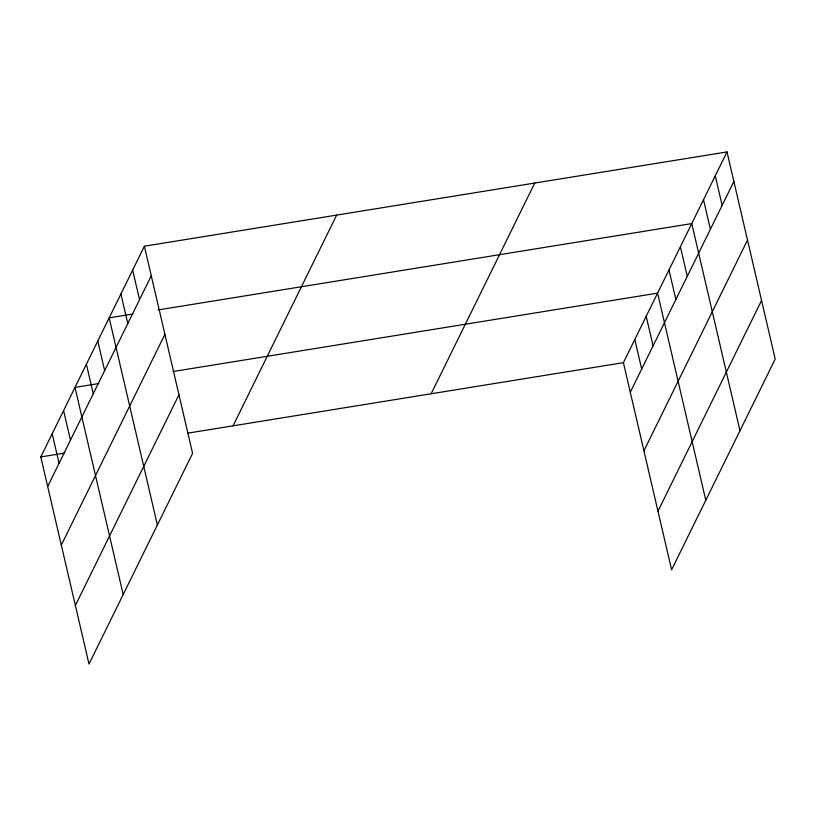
<?xml version="1.0" encoding="UTF-8"?>
<svg xmlns="http://www.w3.org/2000/svg" width="816" height="816" viewBox="0 0 816 816"><rect width="100%" height="100%" fill="white"/><g stroke="black" fill="none" stroke-linecap="round" stroke-linejoin="round"><path stroke-width="1.22" d="M144.391 246.208L192.596 453.339L89.005 664.061L40.8 456.94L144.391 246.208L726.995 151.939L775.2 359.06L671.609 569.792L623.404 362.661L726.995 151.939M47.675 486.499L151.276 275.767M61.312 545.098L164.914 334.366M75.368 605.472L178.959 394.74M233.06 425.83L336.651 215.098M431.144 393.771L534.745 183.049M630.289 392.231L733.88 181.499M643.916 450.82L747.517 240.088M657.971 511.193L761.563 300.461M133.049 313.987L109.171 317.852L157.376 524.984M158.182 309.927L691.774 223.584L739.979 430.715M98.858 383.53L74.99 387.396L123.185 594.527M173.002 371.535L657.594 293.128L705.789 500.249M40.8 456.94L64.678 453.074M187.823 433.143L623.404 362.661M715.255 175.817L722.14 205.377M703.514 199.696L710.399 229.265M680.381 246.769L687.266 276.328M668.987 269.943L675.862 299.503M646.201 316.302L653.075 345.862M634.797 339.487L641.682 369.046M132.651 270.086L139.536 299.645M120.911 293.974L127.796 323.534M97.777 341.037L104.652 370.597M86.384 364.211L93.259 393.771M63.587 410.581L70.472 440.14M52.193 433.755L59.078 463.315"/></g></svg>
